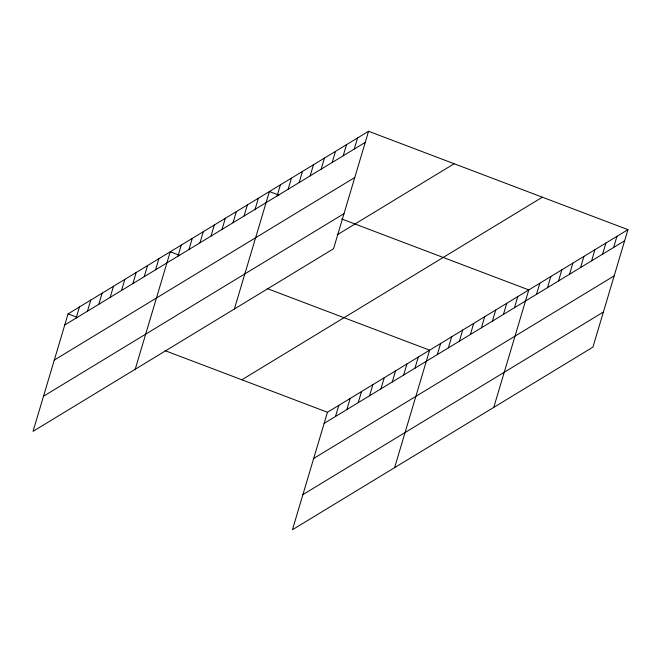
<?xml version="1.0" encoding="UTF-8"?>
<svg xmlns="http://www.w3.org/2000/svg" width="661" height="661" viewBox="0 0 661 661"><rect width="100%" height="100%" fill="white"/><g stroke="black" fill="none" stroke-linecap="round" stroke-linejoin="round"><path stroke-width="0.99" d="M368.557 131.275L68.066 313.876L33.05 431.344L333.541 248.743L368.557 131.275L627.95 229.656L592.934 347.124L292.443 529.725L327.459 412.257L627.95 229.656M76.106 318.09L79.419 306.977M87.459 311.191L90.772 300.077M98.811 304.291L102.124 293.178M110.164 297.392L113.477 286.279M121.517 290.493L124.83 279.38M132.869 283.594L136.183 272.481M144.222 276.695L147.535 265.59M155.575 269.804L158.88 258.691M135.216 369.259L170.232 251.791L179.742 255.394M177.941 256.204L181.254 245.099M188.955 249.511L192.268 238.398M199.977 242.818L203.291 231.705M210.991 236.117L214.304 225.013M222.013 229.425L225.327 218.312M233.027 222.732L236.341 211.619M244.049 216.031L247.363 204.927M255.063 209.339L258.377 198.226M234.374 309.001L269.399 191.533L278.909 195.144M277.099 195.945L280.413 184.84M288.122 189.253L291.435 178.139M299.136 182.56L302.449 171.447M310.158 175.859L313.471 164.754M321.172 169.166L324.485 158.053M332.194 162.474L335.507 151.361M343.208 155.781L346.521 144.668M354.23 149.08L357.543 137.967M335.499 416.471L338.812 405.358M346.851 409.572L350.165 398.459M358.204 402.673L361.517 391.56M369.557 395.774L372.87 384.661M380.91 388.875L384.223 377.762M392.262 381.975L395.575 370.871M403.615 375.076L406.92 363.971M414.959 368.185L418.273 357.072M394.609 467.641L429.625 350.173L267.218 288.576M437.334 354.585L440.647 343.48M448.348 347.893L451.661 336.78M459.37 341.2L462.683 330.087M470.384 334.499L473.697 323.394M481.406 327.806L484.72 316.693M492.42 321.114L495.733 310.001M503.442 314.413L506.756 303.308M514.456 307.72L517.77 296.607M493.767 407.383L528.792 289.915L341.679 218.948M536.492 294.335L539.806 283.222M547.515 287.634L550.828 276.521M558.528 280.942L561.842 269.828M569.551 274.249L572.864 263.136M580.565 267.548L583.878 256.435M591.587 260.855L594.9 249.742M602.601 254.163L605.914 243.05M613.623 247.462L616.936 236.357M64.753 324.981L365.244 142.388M54.293 360.08L354.783 177.487M43.51 396.245L344.001 213.643M337.201 234.812L454.157 163.738M241.86 379.786L542.351 197.193M324.146 423.37L624.637 240.769M313.686 458.461L614.176 275.868M302.903 494.626L603.394 312.025M68.066 313.876L77.577 317.478M165.052 350.652L327.459 412.257"/></g></svg>
